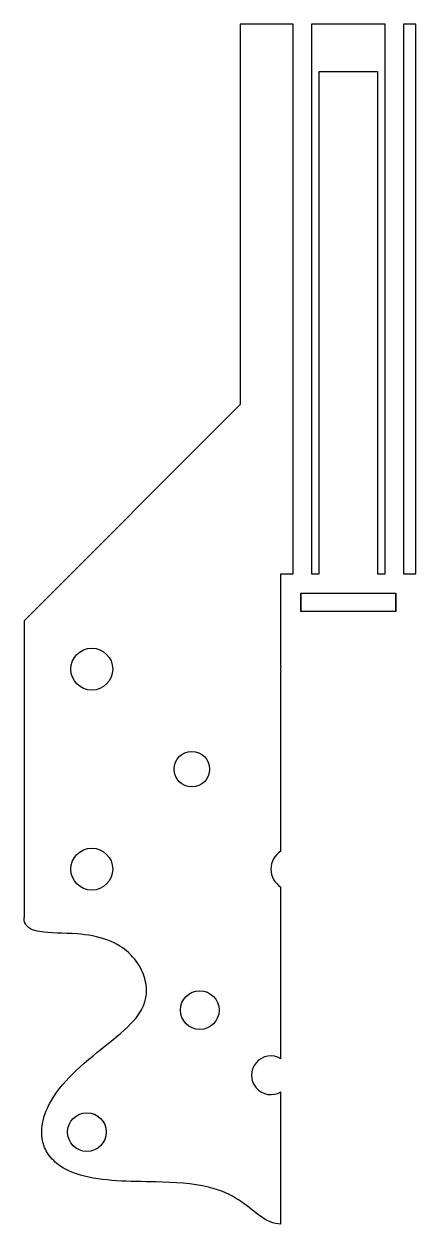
# Model space of a CAD drawing. Header units: millimetres. Extents: x -29 to 32, y -15 to 171.
import ezdxf

# ---------------------------------------------------------------- set-up
doc = ezdxf.new("R2010")
doc.units = ezdxf.units.MM
doc.layers.get('0').update_dxf_attribs({"linetype": 'CONTINUOUS'})

msp = doc.modelspace()

# ---------------------------------------------------------------- linework, layer by layer
for p, q in [((12.98, 170.5), (4.76, 170.5)), ((4.76, 170.5), (4.76, 111.5)), ((12.98, 85.29), (12.98, 170.5)), ((4.76, 111.5), (-28.74, 78)), ((11.06, 70.92), (11.06, 85.29)), ((11.06, 85.29), (12.98, 85.29)), ((-28.74, 78), (-28.74, 32)), ((11.06, 42.27), (11.06, 70.08)), ((11.06, 10.11), (11.06, 36.73)), ((11.06, -15.5), (11.06, 4.99))]:
    msp.add_line(p, q)
for points in [[(15.82, 170.5), (15.82, 85.29), (17.02, 85.29), (17.02, 163.13), (26.04, 163.13), (26.04, 85.29), (27.23, 85.29), (27.23, 170.5)], [(30.08, 170.5), (30.08, 85.29), (32, 85.29), (32, 170.5)], [(14.17, 79.45), (14.17, 82.29)], [(14.17, 82.29), (28.89, 82.29), (28.89, 79.45), (14.17, 79.45)], [(28.89, 82.29), (28.89, 79.45)]]:
    msp.add_lwpolyline(points, close=True)
for centre, radius in [((-18.24, 70.5), 3.25), ((-2.74, 55), 2.75), ((-18.24, 39.5), 3.25), ((-1.5, 17.65), 3), ((-19, -1.25), 3)]:
    msp.add_circle(centre, radius)
for centre, radius, start, end in [((12.76, 70.5), 1.75, 166.2709, 193.7291), ((12.76, 39.5), 3.25, 121.5389, 238.4611), ((9.5, 7.55), 3, 58.6901, 301.3099)]:
    msp.add_arc(centre, radius, start, end)
msp.add_open_spline([(11.06, -15.5), (10.48, -15.5), (9.95, -15.39), (8.78, -14.92), (8.19, -14.53), (5.66, -12.66), (3.9, -10.78), (-2.65, -9.17), (-5.42, -9.05), (-12.35, -8.89), (-16.6, -8.92), (-21.21, -7.57), (-22.4, -7.06), (-24.1, -5.79), (-24.7, -5.16), (-25.55, -3.74), (-25.81, -3), (-26.05, -1.38), (-26.01, -0.52), (-25.59, 1.5), (-25.11, 2.61), (-23.5, 5.35), (-22.13, 6.88), (-17.31, 11.46), (-13.4, 13.91), (-10.71, 17.31), (-10.26, 18.09), (-9.85, 19.45), (-9.7, 20.2), (-9.86, 22.11), (-10.12, 23), (-10.97, 24.79), (-11.65, 25.74), (-13.32, 27.25), (-14.33, 27.95), (-17.31, 29.08), (-18.93, 29.33), (-22.67, 29.63), (-24.75, 29.56), (-26.86, 29.91), (-27.35, 30.05), (-27.97, 30.39), (-28.18, 30.55), (-28.48, 30.92), (-28.58, 31.12), (-28.72, 31.55), (-28.74, 31.77), (-28.74, 32)], degree=3, knots=[0, 0, 0, 0, 0.172342, 0.172342, 0.376689, 0.376689, 1.032075, 1.032075, 1.436061, 1.436061, 1.992734, 1.992734, 2.189372, 2.189372, 2.326629, 2.326629, 2.449412, 2.449412, 2.58471, 2.58471, 2.771868, 2.771868, 3.080179, 3.080179, 3.807494, 3.807494, 4.023648, 4.023648, 4.150978, 4.150978, 4.266377, 4.266377, 4.401727, 4.401727, 4.511276, 4.511276, 4.628285, 4.628285, 4.793552, 4.793552, 4.85521, 4.85521, 4.89086, 4.89086, 4.921715, 4.921715, 4.952816, 4.952816, 4.952816, 4.952816])

doc.saveas('drawing.dxf')
